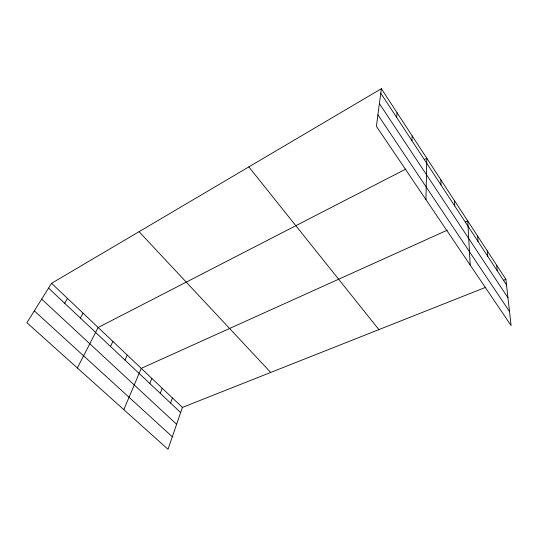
<?xml version="1.0" encoding="UTF-8"?>
<svg xmlns="http://www.w3.org/2000/svg" width="538" height="538" viewBox="0 0 538 538"><rect width="100%" height="100%" fill="white"/><g stroke="black" fill="none" stroke-linecap="round" stroke-linejoin="round"><path stroke-width="0.81" d="M425.955 199.618L426.802 158.273L424.569 159.423M411.94 140.714L412.195 135.906M396.64 117.385L397.057 112.731M381.361 88.703L376.398 126.309L511.1 325.577L505.875 279.33L381.361 88.703L51.574 283.311L26.9 322.706L168.004 449.297L182.422 407.407L485.222 287.507M170.566 403.036L172.416 397.918M160.284 393.345L162.227 388.254M149.806 383.48L151.844 378.402M123.821 409.66L141.259 368.362L447.34 230.156M124.991 360.097L127.25 355.08M110.492 346.445L112.893 341.462M77.358 367.972L98.158 327.487L405.928 169.026M80.35 318.045L83.034 313.15M64.674 303.277L67.512 298.429M465.471 221.965L467.737 220.943L470.205 265.079M503.581 280.237L505.875 279.33M34.318 310.87L172.315 436.769M41.675 299.115L176.612 424.28M48.575 288.106L180.654 412.538M51.574 283.311L182.422 407.407M139.073 231.683L270.708 372.444M248.838 166.908L378.907 329.606M377.918 114.823L509.52 311.576M379.398 103.578L507.959 297.763M380.77 93.188L506.507 284.905M496.695 265.268L497.246 270.789M487.28 250.863L487.758 256.317M477.636 236.095L478.02 241.475M454.556 200.755L454.724 205.953M440.918 179.88L440.958 184.958"/></g></svg>
